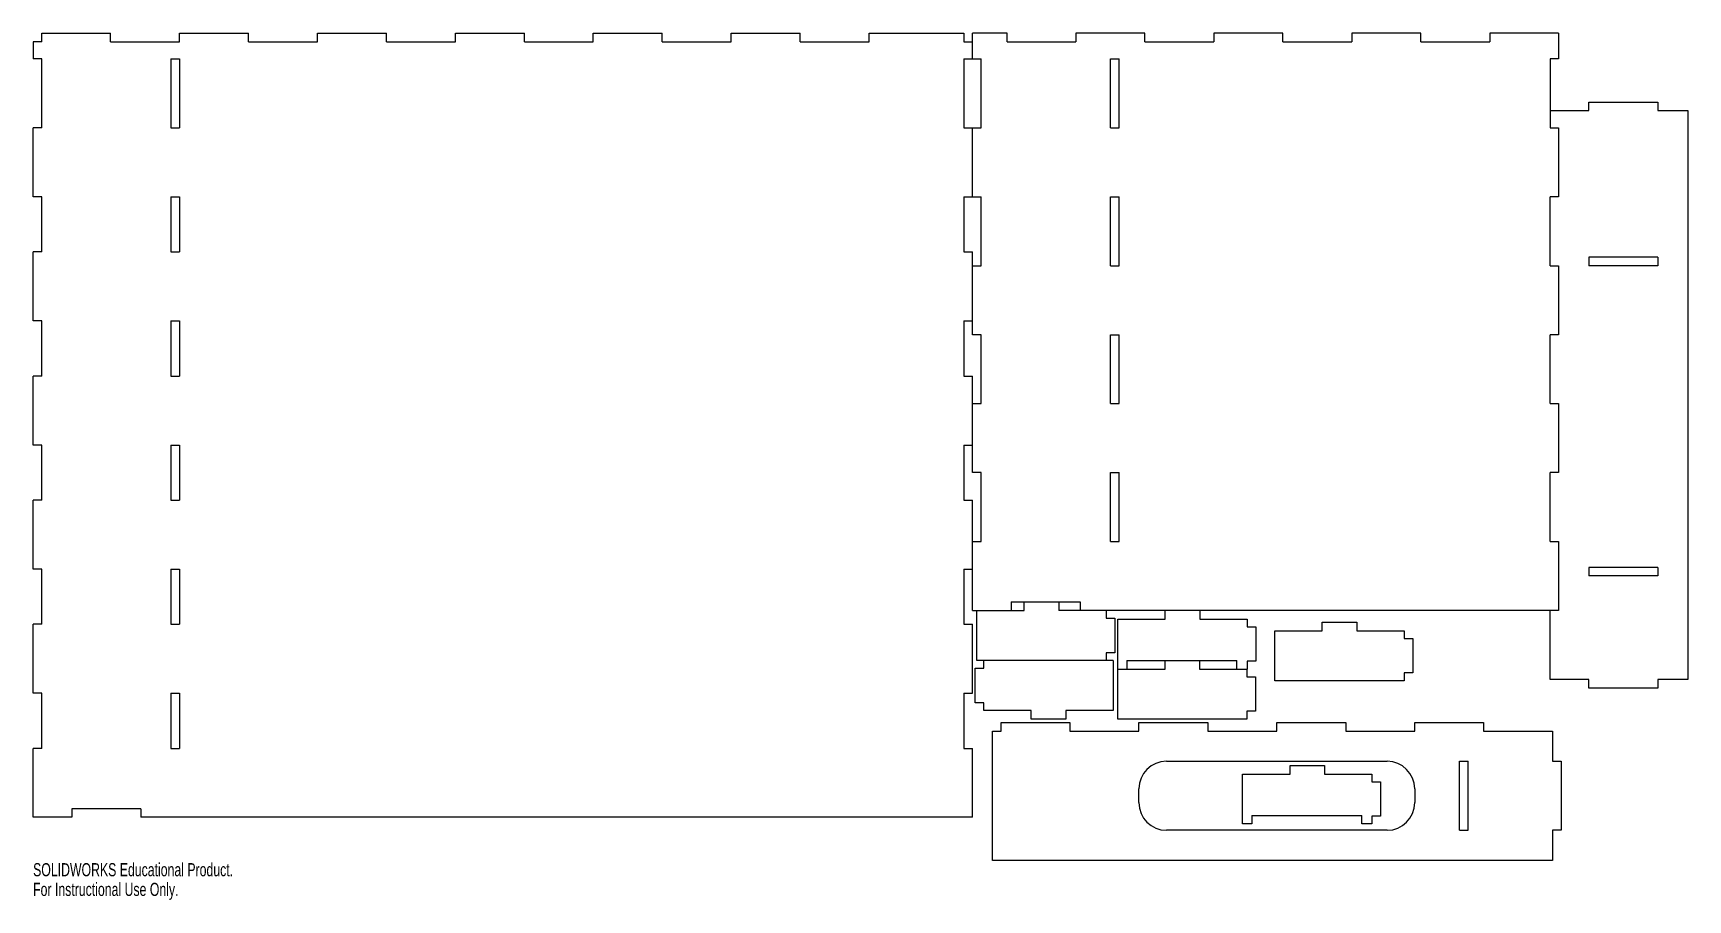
# Model space of a CAD drawing. Header units: millimetres. Extents: x 0 to 610, y -15 to 305.
import ezdxf

# ---------------------------------------------------------------- set-up
doc = ezdxf.new("R2010")
doc.units = ezdxf.units.MM
doc.styles.add('SLDTEXTSTYLE0', font='TXT', dxfattribs={"width": 0.7})

msp = doc.modelspace()

# ---------------------------------------------------------------- linework, layer by layer
at = {"color": 7, "linetype": 'Continuous', "lineweight": 25}
for p, q in [((3.17, 304.8), (28.57, 304.8)), ((3.17, 301.62), (3.17, 304.8)), ((28.57, 301.62), (28.57, 304.8)), ((53.98, 304.8), (79.38, 304.8)), ((53.98, 301.62), (53.98, 304.8)), ((79.38, 301.62), (79.38, 304.8)), ((104.78, 304.8), (130.18, 304.8)), ((104.78, 301.62), (104.78, 304.8)), ((130.18, 301.62), (130.18, 304.8)), ((155.57, 304.8), (180.97, 304.8)), ((155.57, 301.62), (155.57, 304.8)), ((180.97, 301.62), (180.97, 304.8)), ((206.38, 304.8), (231.78, 304.8)), ((206.38, 301.62), (206.38, 304.8)), ((231.78, 301.62), (231.78, 304.8)), ((257.18, 304.8), (282.57, 304.8)), ((257.18, 301.62), (257.18, 304.8)), ((282.57, 301.62), (282.57, 304.8)), ((307.98, 304.8), (342.9, 304.8)), ((307.98, 301.62), (307.98, 304.8)), ((342.9, 304.8), (342.9, 301.62)), ((358.77, 304.8), (346.07, 304.8)), ((346.07, 295.27), (346.07, 304.8)), ((358.77, 301.62), (358.77, 304.8)), ((409.57, 304.8), (384.18, 304.8)), ((384.18, 304.8), (384.18, 301.62)), ((409.57, 301.62), (409.57, 304.8)), ((460.38, 304.8), (434.98, 304.8)), ((434.98, 304.8), (434.98, 301.62)), ((460.38, 301.62), (460.38, 304.8)), ((511.18, 304.8), (485.77, 304.8)), ((485.77, 304.8), (485.77, 301.62)), ((511.18, 301.62), (511.18, 304.8)), ((561.98, 304.8), (536.58, 304.8)), ((536.58, 304.8), (536.58, 301.62)), ((561.98, 304.8), (561.98, 295.27)), ((3.17, 301.62), (0, 301.62)), ((0, 301.62), (0, 295.27)), ((28.57, 301.62), (53.98, 301.62)), ((79.38, 301.62), (104.78, 301.62)), ((130.18, 301.62), (155.57, 301.62)), ((180.97, 301.62), (206.38, 301.62)), ((231.78, 301.62), (257.18, 301.62)), ((282.57, 301.62), (307.98, 301.62)), ((342.9, 301.62), (346.07, 301.62)), ((358.77, 301.62), (384.18, 301.62)), ((409.57, 301.62), (434.98, 301.62)), ((460.38, 301.62), (485.77, 301.62)), ((511.18, 301.62), (536.58, 301.62)), ((3.17, 295.27), (0, 295.27)), ((3.17, 269.88), (3.17, 295.27)), ((50.8, 295.27), (50.8, 269.88)), ((50.8, 295.27), (53.98, 295.27)), ((53.98, 295.27), (53.98, 269.88)), ((342.9, 295.27), (349.25, 295.27)), ((342.9, 295.27), (342.9, 269.88)), ((349.25, 269.88), (349.25, 295.27)), ((396.88, 269.88), (396.88, 295.27)), ((396.88, 295.27), (400.05, 295.27)), ((400.05, 269.88), (400.05, 295.27)), ((558.8, 295.27), (558.8, 269.88)), ((561.98, 295.27), (558.8, 295.27)), ((558.8, 276.23), (573.09, 276.23)), ((573.09, 279.4), (598.49, 279.4)), ((573.09, 276.23), (573.09, 279.4)), ((598.49, 279.4), (598.49, 276.23)), ((598.49, 276.23), (609.6, 276.23)), ((609.6, 276.23), (609.6, 66.67)), ((3.17, 269.88), (0, 269.88)), ((0, 244.47), (0, 269.88)), ((50.8, 269.88), (53.98, 269.88)), ((342.9, 269.88), (349.25, 269.88)), ((346.07, 244.47), (346.07, 269.88)), ((396.88, 269.88), (400.05, 269.88)), ((558.8, 269.88), (561.98, 269.88)), ((561.98, 269.88), (561.98, 244.47)), ((3.17, 244.47), (0, 244.47)), ((3.17, 224.16), (3.17, 244.47)), ((50.8, 244.47), (50.8, 224.16)), ((50.8, 244.47), (53.98, 244.47)), ((53.98, 244.47), (53.98, 224.16)), ((342.9, 244.47), (349.25, 244.47)), ((342.9, 244.47), (342.9, 224.16)), ((349.25, 219.07), (349.25, 244.47)), ((396.88, 219.07), (396.88, 244.47)), ((396.88, 244.47), (400.05, 244.47)), ((400.05, 219.07), (400.05, 244.47)), ((558.8, 219.07), (558.8, 244.47)), ((561.98, 244.47), (558.8, 244.47)), ((3.17, 224.16), (0, 224.16)), ((0, 198.75), (0, 224.16)), ((50.8, 224.16), (53.98, 224.16)), ((342.9, 224.16), (346.07, 224.16)), ((346.07, 193.68), (346.07, 224.16)), ((598.49, 222.25), (573.09, 222.25)), ((573.09, 222.25), (573.09, 219.07)), ((598.49, 222.25), (598.49, 219.07)), ((346.07, 219.07), (349.25, 219.07)), ((396.88, 219.07), (400.05, 219.07)), ((558.8, 219.07), (561.98, 219.07)), ((561.98, 219.07), (561.98, 193.68)), ((598.49, 219.07), (573.09, 219.07)), ((3.17, 198.75), (0, 198.75)), ((3.17, 178.44), (3.17, 198.75)), ((50.8, 198.75), (50.8, 178.44)), ((50.8, 198.75), (53.98, 198.75)), ((53.98, 198.75), (53.98, 178.44)), ((342.9, 198.75), (342.9, 178.44)), ((342.9, 198.75), (346.07, 198.75)), ((349.25, 193.68), (346.07, 193.68)), ((349.25, 168.28), (349.25, 193.68)), ((396.88, 168.28), (396.88, 193.68)), ((396.88, 193.68), (400.05, 193.68)), ((400.05, 168.28), (400.05, 193.68)), ((558.8, 168.28), (558.8, 193.68)), ((561.98, 193.68), (558.8, 193.68)), ((3.17, 178.44), (0, 178.44)), ((0, 153.03), (0, 178.44)), ((50.8, 178.44), (53.98, 178.44)), ((342.9, 178.44), (346.07, 178.44)), ((346.07, 142.88), (346.07, 178.44)), ((346.07, 168.28), (349.25, 168.28)), ((396.88, 168.28), (400.05, 168.28)), ((558.8, 168.28), (561.98, 168.28)), ((561.98, 168.28), (561.98, 142.88)), ((3.17, 153.03), (0, 153.03)), ((3.17, 132.72), (3.17, 153.03)), ((50.8, 153.03), (50.8, 132.72)), ((50.8, 153.03), (53.98, 153.03)), ((53.98, 153.03), (53.98, 132.72)), ((342.9, 153.03), (342.9, 132.72)), ((342.9, 153.03), (346.07, 153.03)), ((349.25, 142.88), (346.07, 142.88)), ((349.25, 117.47), (349.25, 142.88)), ((396.88, 117.47), (396.88, 142.88)), ((396.88, 142.88), (400.05, 142.88)), ((400.05, 117.47), (400.05, 142.88)), ((558.8, 117.47), (558.8, 142.88)), ((561.98, 142.88), (558.8, 142.88)), ((3.17, 132.72), (0, 132.72)), ((0, 107.31), (0, 132.72)), ((50.8, 132.72), (53.98, 132.72)), ((342.9, 132.72), (346.07, 132.72)), ((346.07, 92.08), (346.07, 132.72)), ((346.07, 117.47), (349.25, 117.47)), ((396.88, 117.47), (400.05, 117.47)), ((558.8, 117.47), (561.98, 117.47)), ((561.98, 117.47), (561.98, 92.08)), ((3.17, 107.31), (0, 107.31)), ((3.17, 87), (3.17, 107.31)), ((50.8, 107.31), (50.8, 87)), ((50.8, 107.31), (53.98, 107.31)), ((53.98, 107.31), (53.98, 87)), ((342.9, 107.31), (342.9, 87)), ((342.9, 107.31), (346.07, 107.31)), ((598.49, 107.95), (573.09, 107.95)), ((573.09, 107.95), (573.09, 104.78)), ((598.49, 104.78), (573.09, 104.78)), ((598.49, 107.95), (598.49, 104.78)), ((346.07, 92.08), (365.12, 92.08)), ((347.66, 73.66), (347.66, 92.08)), ((360.36, 95.25), (360.36, 92.08)), ((360.36, 95.25), (385.76, 95.25)), ((365.12, 92.08), (365.12, 95.25)), ((377.82, 95.25), (377.82, 92.08)), ((561.98, 92.08), (377.82, 92.08)), ((385.76, 95.25), (385.76, 92.08)), ((395.28, 92.08), (395.28, 89.22)), ((417.05, 88.9), (417.05, 92.08)), ((429.75, 92.08), (429.75, 88.9)), ((558.8, 66.67), (558.8, 92.08)), ((3.17, 87), (0, 87)), ((0, 61.59), (0, 87)), ((50.8, 87), (53.98, 87)), ((342.9, 87), (346.07, 87)), ((346.07, 61.59), (346.07, 87)), ((395.28, 89.22), (398.46, 89.22)), ((398.46, 89.22), (398.46, 76.52)), ((399.58, 88.9), (417.05, 88.9)), ((399.58, 70.48), (399.58, 88.9)), ((429.75, 88.9), (447.21, 88.9)), ((447.21, 88.9), (447.21, 86.04)), ((447.21, 86.04), (450.38, 86.04)), ((450.38, 86.04), (450.38, 73.34)), ((474.9, 87.79), (487.6, 87.79)), ((474.9, 84.62), (474.9, 87.79)), ((487.6, 87.79), (487.6, 84.62)), ((457.43, 84.62), (474.9, 84.62)), ((457.43, 66.2), (457.43, 84.62)), ((487.6, 84.62), (505.06, 84.62)), ((505.06, 84.62), (505.06, 81.76)), ((505.06, 81.76), (508.23, 81.76)), ((508.23, 81.76), (508.23, 69.06)), ((397.88, 73.66), (347.66, 73.66)), ((350.26, 70.8), (350.26, 73.66)), ((395.28, 76.52), (395.28, 73.66)), ((398.46, 76.52), (395.28, 76.52)), ((397.88, 73.66), (397.88, 55.24)), ((402.91, 73.66), (402.91, 70.48)), ((402.91, 73.66), (443.46, 73.66)), ((417, 70.48), (417, 73.66)), ((429.7, 73.66), (429.7, 70.48)), ((443.46, 70.48), (443.46, 73.66)), ((447.21, 73.34), (447.21, 70.48)), ((450.38, 73.34), (447.21, 73.34)), ((347.08, 70.8), (350.26, 70.8)), ((347.08, 58.1), (347.08, 70.8)), ((399.54, 70.48), (417, 70.48)), ((399.54, 52.07), (399.54, 70.48)), ((429.7, 70.48), (447.21, 70.48)), ((447.16, 70.48), (447.16, 67.63)), ((447.16, 67.63), (450.34, 67.63)), ((450.34, 67.63), (450.34, 54.93)), ((505.06, 69.06), (505.06, 66.2)), ((508.23, 69.06), (505.06, 69.06)), ((3.17, 61.59), (0, 61.59)), ((3.17, 41.27), (3.17, 61.59)), ((50.8, 61.59), (50.8, 41.27)), ((50.8, 61.59), (53.98, 61.59)), ((53.98, 61.59), (53.98, 41.27)), ((342.9, 61.59), (342.9, 41.27)), ((342.9, 61.59), (346.07, 61.59)), ((505.06, 66.2), (457.43, 66.2)), ((573.09, 66.67), (558.8, 66.67)), ((573.09, 63.5), (573.09, 66.67)), ((598.49, 63.5), (573.09, 63.5)), ((609.6, 66.67), (598.49, 66.67)), ((598.49, 66.67), (598.49, 63.5)), ((350.26, 58.1), (347.08, 58.1)), ((350.26, 55.24), (350.26, 58.1)), ((367.72, 55.24), (350.26, 55.24)), ((367.72, 52.07), (367.72, 55.24)), ((380.42, 55.24), (380.42, 52.07)), ((397.88, 55.24), (380.42, 55.24)), ((447.16, 54.93), (447.16, 52.07)), ((450.34, 54.93), (447.16, 54.93)), ((356.56, 50.8), (381.96, 50.8)), ((356.56, 47.62), (356.56, 50.8)), ((380.42, 52.07), (367.72, 52.07)), ((381.96, 50.8), (381.96, 47.62)), ((447.16, 52.07), (399.54, 52.07)), ((407.36, 50.8), (432.76, 50.8)), ((407.36, 47.62), (407.36, 50.8)), ((432.76, 50.8), (432.76, 47.62)), ((458.16, 50.8), (483.56, 50.8)), ((458.16, 47.62), (458.16, 50.8)), ((483.56, 50.8), (483.56, 47.62)), ((508.96, 50.8), (534.36, 50.8)), ((508.96, 47.62), (508.96, 50.8)), ((534.36, 50.8), (534.36, 47.62)), ((353.38, 0), (353.38, 47.62)), ((353.38, 47.62), (356.56, 47.62)), ((381.96, 47.62), (407.36, 47.62)), ((432.76, 47.62), (458.16, 47.62)), ((483.56, 47.62), (508.96, 47.62)), ((534.36, 47.62), (559.76, 47.62)), ((559.76, 47.62), (559.76, 36.51)), ((3.17, 41.27), (0, 41.27)), ((0, 15.88), (0, 41.27)), ((50.8, 41.27), (53.98, 41.27)), ((342.9, 41.27), (346.07, 41.27)), ((346.07, 15.88), (346.07, 41.27)), ((417.52, 36.51), (498.8, 36.51)), ((445.57, 31.82), (463.03, 31.82)), ((445.57, 13.41), (445.57, 31.82)), ((463.03, 35), (475.73, 35)), ((463.03, 31.82), (463.03, 35)), ((475.73, 35), (475.73, 31.82)), ((475.73, 31.82), (493.19, 31.82)), ((493.19, 31.82), (493.19, 28.96)), ((525.47, 11.11), (525.47, 36.51)), ((525.47, 36.51), (528.64, 36.51)), ((528.64, 11.11), (528.64, 36.51)), ((559.76, 36.51), (562.93, 36.51)), ((562.93, 36.51), (562.93, 11.11)), ((407.36, 21.27), (407.36, 26.35)), ((493.19, 28.96), (496.37, 28.96)), ((496.37, 28.96), (496.37, 16.26)), ((508.96, 26.35), (508.96, 21.27)), ((14.29, 19.05), (14.29, 15.88)), ((39.69, 19.05), (14.29, 19.05)), ((39.69, 19.05), (39.69, 15.88)), ((14.29, 15.88), (0, 15.88)), ((346.07, 15.88), (39.69, 15.88)), ((448.9, 13.41), (445.57, 13.41)), ((448.9, 16.58), (448.9, 13.41)), ((448.9, 16.58), (489.44, 16.58)), ((489.44, 13.41), (489.44, 16.58)), ((493.19, 13.41), (489.44, 13.41)), ((493.19, 16.26), (493.19, 13.41)), ((496.37, 16.26), (493.19, 16.26)), ((498.8, 11.11), (417.52, 11.11)), ((525.47, 11.11), (528.64, 11.11)), ((559.76, 11.11), (559.76, 0)), ((562.93, 11.11), (559.76, 11.11)), ((559.76, 0), (353.38, 0))]:
    msp.add_line(p, q, dxfattribs=at)
for centre, start, end in [((417.52, 26.35), 90, 180), ((498.8, 26.35), 0, 90), ((417.52, 21.27), 180, 270), ((498.8, 21.27), 270, 0)]:
    msp.add_arc(centre, 10.16, start, end, dxfattribs=at)

# ---------------------------------------------------------------- texts
at = {"color": 7, "linetype": 'Continuous', "char_height": 4.8336, "attachment_point": 1, "style": 'SLDTEXTSTYLE0'}
for s, insert in [('SOLIDWORKS Educational Product.', (0, -1.02)), ('For Instructional Use Only.', (0, -8.27))]:
    msp.add_mtext(s, dxfattribs=dict(at, insert=insert))

doc.saveas('drawing.dxf')
